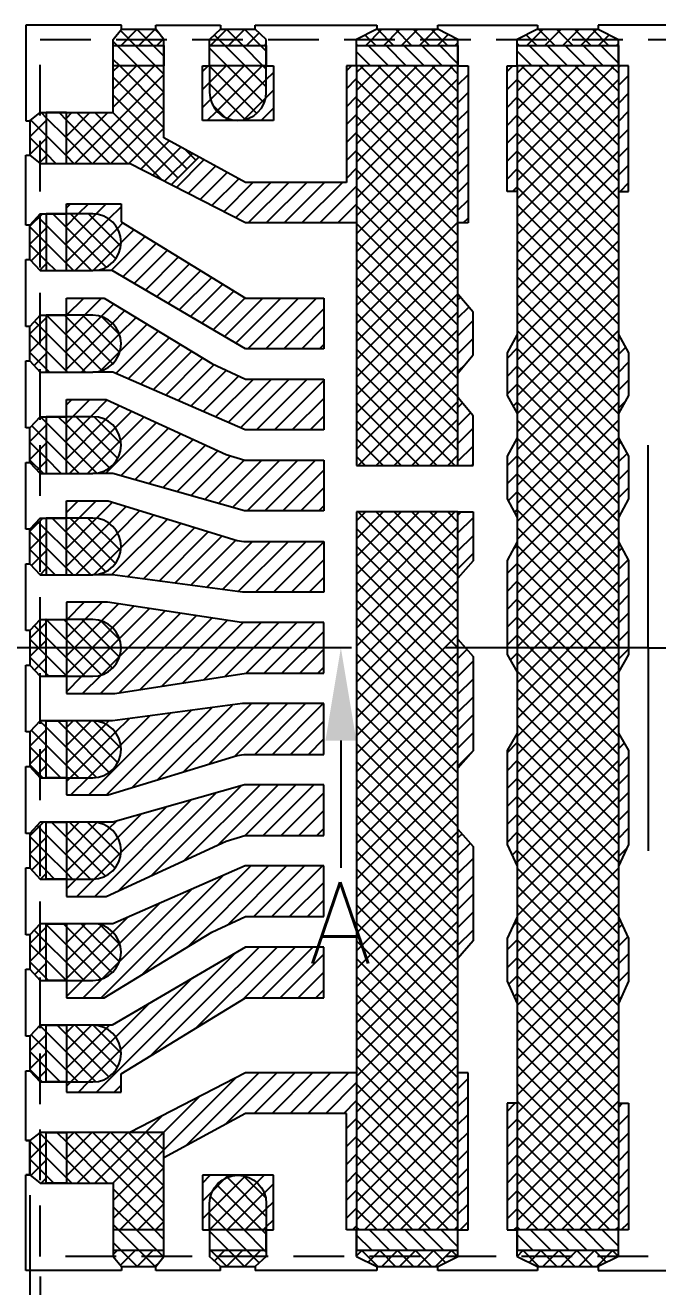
# Model space of a CAD drawing. Extents: x 227 to 481, y -322 to -150.
# Drawn here: x 287.93 to 303.54, y -255.01 to -223.91 of the extents above; entities that cross this region are included whole.
import ezdxf

# ---------------------------------------------------------------- set-up
doc = ezdxf.new("R2010")
doc.units = 0
doc.header["$LTSCALE"] = 5
doc.header["$MEASUREMENT"] = 0
doc.linetypes.add('CENTER', pattern=[2, 1.25, -0.25, 0.25, -0.25])
doc.linetypes.add('HIDDEN', pattern=[0.375, 0.25, -0.125])
doc.layers.get('0').update_dxf_attribs({"linetype": 'CONTINUOUS'})
doc.layers.get('DEFPOINTS').update_dxf_attribs({"linetype": 'CONTINUOUS'})
for name, color, linetype in [('CENTER', 1, 'CENTER'), ('DIM', 3, 'CONTINUOUS'), ('Full-metal', 254, 'CONTINUOUS'), ('HIDDEN', 6, 'HIDDEN'), ('Layer1', 4, 'CONTINUOUS'), ('SECTION', 6, 'CONTINUOUS')]:
    doc.layers.add(name, color=color, linetype=linetype)
doc.styles.add('ROMANS', font='romans.shx', dxfattribs={"height": 2})
doc.dimstyles.new('FRAME', dxfattribs={"dimscale": 25, "dimtxt": 0.08, "dimasz": 0.09, "dimexe": 0.04, "dimexo": 0.02, "dimgap": 0.04, "dimtad": 0, "dimdec": 3, "dimlfac": 0.2, "dimzin": 0, "dimdsep": 46, "dimtxsty": 'ROMANS', "dimcen": 0.04, "dimadec": 0, "dimazin": 0, "dimtfac": 1, "dimtdec": 4, "dimtofl": 0, "dimtmove": 2, "dimatfit": 3, "dimfxl": 1, "dimtolj": 1, "dimtzin": 0, "dimarcsym": 0})
pattern_1 = [(135, (297.09982, -132.7576), (-0.2209709, -0.2209709), [])]

# ---------------------------------------------------------------- blocks, each defined once
blk = doc.blocks.new('*D11')
at = {"layer": 'DEFPOINTS', "color": 0, "transparency": 16777216}
for p in [(481.51, 189.961), (483.01, 189.961), (481.51, 160.494)]:
    blk.add_point(p, dxfattribs=at)
at = {"layer": 'DIM', "color": 0, "lineweight": -2, "transparency": 16777216}
for p, q in [((481.51, 189.461), (481.51, 159.494)), ((483.01, 189.461), (483.01, 159.494)), ((479.26, 160.494), (477.01, 160.494)), ((485.26, 160.494), (487.51, 160.494))]:
    blk.add_line(p, q, dxfattribs=at)
at = {"layer": 'DIM', "color": 0, "transparency": 16777216}
for points in [[(479.26, 160.869), (479.26, 160.119), (481.51, 160.494)], [(485.26, 160.869), (485.26, 160.119), (483.01, 160.494)]]:
    blk.add_solid(points, dxfattribs=at)
at = {"layer": 'DIM', "color": 0, "transparency": 16777216, "insert": (468.449, 160.269), "char_height": 2, "attachment_point": 5, "style": 'ROMANS'}
blk.add_mtext('\\A1;0.300(SAW)', dxfattribs=at)
blk = doc.blocks.new('*D12')
at = {"layer": 'DEFPOINTS', "color": 0, "transparency": 16777216}
for p in [(481.76, 191.968), (482.76, 191.968), (481.76, 165.68)]:
    blk.add_point(p, dxfattribs=at)
at = {"layer": 'DIM', "color": 0, "lineweight": -2, "transparency": 16777216}
for p, q in [((481.76, 191.468), (481.76, 164.68)), ((482.76, 191.468), (482.76, 164.68)), ((479.51, 165.68), (477.26, 165.68)), ((485.01, 165.68), (487.26, 165.68))]:
    blk.add_line(p, q, dxfattribs=at)
at = {"layer": 'DIM', "color": 0, "transparency": 16777216}
for points in [[(479.51, 166.055), (479.51, 165.305), (481.76, 165.68)], [(485.01, 166.055), (485.01, 165.305), (482.76, 165.68)]]:
    blk.add_solid(points, dxfattribs=at)
at = {"layer": 'DIM', "color": 0, "transparency": 16777216, "insert": (472.138, 165.68), "char_height": 2, "attachment_point": 5, "style": 'ROMANS'}
blk.add_mtext('\\A1;0.200', dxfattribs=at)

msp = doc.modelspace()

# ---------------------------------------------------------------- hatches: boundary and pattern name
at = {"layer": 'Full-metal'}
h = msp.add_hatch(dxfattribs=at)
h.set_pattern_fill('ANSI37', color=256, scale=2.5, angle=90, style=0)
h.set_pattern_definition([(135, (297.09982, -132.7576), (-0.2209709, -0.2209709), []), (225, (297.09982, -132.7576), (0.2209709, -0.2209709), [])])
h.paths.add_polyline_path([(292.4781, -252.9642), (292.4781, -253.6142), (293.8781, -253.6142), (293.8781, -252.9642, 1)])
h.paths.add_polyline_path([(293.8781, -254.1142), (292.4781, -254.1142), (292.4781, -254.2642), (293.8781, -254.2642)])
h.paths.add_polyline_path([(293.8781, -254.2642), (292.4781, -254.2642), (292.7531, -254.5142), (293.6031, -254.5142)])
h.paths.add_polyline_path([(291.3531, -224.2642), (290.1031, -224.2642), (290.1031, -224.4142), (291.3531, -224.4142)])
h.paths.add_polyline_path([(291.1546, -224.0142), (290.3046, -224.0142), (290.1031, -224.2642), (291.3531, -224.2642)])
h.paths.add_polyline_path([(293.6031, -224.0142), (292.7531, -224.0142), (292.4781, -224.2642), (293.8781, -224.2642)])
h.paths.add_polyline_path([(293.8781, -224.2642), (292.4781, -224.2642), (292.4781, -224.4142), (293.8781, -224.4142)])
h.paths.add_polyline_path([(293.8781, -224.9142), (292.4781, -224.9142), (292.4781, -225.5642, 1), (293.8781, -225.5642)])
h.paths.add_polyline_path([(288.2981, -251.2092), (288.0481, -251.4078), (288.0481, -252.2578), (288.2981, -252.4592)])
h.paths.add_polyline_path([(288.4481, -251.2092), (288.2981, -251.2092), (288.2981, -252.4592), (288.4481, -252.4592)])
h.paths.add_polyline_path([(291.3531, -251.2092), (288.9481, -251.2092), (288.9481, -252.4592), (290.1031, -252.4592), (290.1031, -253.6142), (291.3531, -253.6142)])
h.paths.add_polyline_path([(291.3531, -254.1142), (290.1031, -254.1142), (290.1031, -254.2642), (291.3531, -254.2642)])
h.paths.add_polyline_path([(291.3531, -254.2642), (290.1031, -254.2642), (290.3046, -254.5142), (291.1546, -254.5142)])
h.paths.add_polyline_path([(288.9481, -249.9642), (289.5981, -249.9642, 1), (289.5981, -248.5642), (288.9481, -248.5642)])
h.paths.add_polyline_path([(288.4481, -248.5642), (288.2981, -248.5642), (288.2981, -249.9642), (288.4481, -249.9642)])
h.paths.add_polyline_path([(288.2981, -248.5642), (288.0481, -248.8378), (288.0481, -249.6878), (288.2981, -249.9642)])
h.paths.add_polyline_path([(288.2981, -246.0642), (288.0481, -246.3378), (288.0481, -247.1878), (288.2981, -247.4642)])
h.paths.add_polyline_path([(288.9481, -247.4642), (289.5981, -247.4642, 1), (289.5981, -246.0642), (288.9481, -246.0642)])
h.paths.add_polyline_path([(288.4481, -246.0642), (288.2981, -246.0642), (288.2981, -247.4642), (288.4481, -247.4642)])
h.paths.add_polyline_path([(288.0481, -244.6878), (288.2981, -244.9642), (288.2981, -243.5642), (288.0481, -243.8378)])
h.paths.add_polyline_path([(288.4481, -243.5642), (288.2981, -243.5642), (288.2981, -244.9642), (288.4481, -244.9642)])
h.paths.add_polyline_path([(289.5981, -243.5642), (288.9481, -243.5642), (288.9481, -244.9642), (289.5981, -244.9642, 1)])
h.paths.add_polyline_path([(288.2981, -241.0642), (288.0481, -241.3378), (288.0481, -242.1878), (288.2981, -242.4642)])
h.paths.add_polyline_path([(288.4481, -241.0642), (288.2981, -241.0642), (288.2981, -242.4642), (288.4481, -242.4642)])
h.paths.add_polyline_path([(288.9481, -242.4642), (289.5981, -242.4642, 1), (289.5981, -241.0642), (288.9481, -241.0642)])
h.paths.add_polyline_path([(288.2981, -238.5642), (288.0481, -238.8378), (288.0481, -239.6878), (288.2981, -239.9642)])
h.paths.add_polyline_path([(288.4481, -238.5642), (288.2981, -238.5642), (288.2981, -239.9642), (288.4481, -239.9642)])
h.paths.add_polyline_path([(288.9481, -238.5642), (288.9481, -239.9642), (289.5981, -239.9642, 1), (289.5981, -238.5642)])
h.paths.add_polyline_path([(288.0481, -237.1907), (288.2981, -237.4642), (288.2981, -236.0642), (288.0481, -236.3407)])
h.paths.add_polyline_path([(288.4481, -236.0642), (288.2981, -236.0642), (288.2981, -237.4642), (288.4481, -237.4642)])
h.paths.add_polyline_path([(288.9481, -237.4642), (289.5981, -237.4642, 1), (289.5981, -236.0642), (288.9481, -236.0642)])
h.paths.add_polyline_path([(288.0481, -234.6907), (288.2981, -234.9642), (288.2981, -233.5642), (288.0481, -233.8407)])
h.paths.add_polyline_path([(288.4481, -233.5642), (288.2981, -233.5642), (288.2981, -234.9642), (288.4481, -234.9642)])
h.paths.add_polyline_path([(288.9481, -234.9642), (289.5981, -234.9642, 1), (289.5981, -233.5642), (288.9481, -233.5642)])
h.paths.add_polyline_path([(288.2981, -231.0642), (288.0481, -231.3407), (288.0481, -232.1907), (288.2981, -232.4642)])
h.paths.add_polyline_path([(288.2981, -232.4642), (288.4481, -232.4642), (288.4481, -231.0642), (288.2981, -231.0642)])
h.paths.add_polyline_path([(288.9481, -232.4642), (289.5981, -232.4642, 1), (289.5981, -231.0642), (288.9481, -231.0642)])
h.paths.add_polyline_path([(288.2981, -228.5642), (288.0481, -228.8407), (288.0481, -229.6907), (288.2981, -229.9642)])
h.paths.add_polyline_path([(288.2981, -229.9642), (288.4481, -229.9642), (288.4481, -228.5642), (288.2981, -228.5642)])
h.paths.add_polyline_path([(288.9481, -229.9642), (289.5981, -229.9642, 1), (289.5981, -228.5642), (288.9481, -228.5642)])
h.paths.add_polyline_path([(288.2981, -226.0692), (288.0481, -226.2707), (288.0481, -227.1207), (288.2981, -227.3192)])
h.paths.add_polyline_path([(288.4481, -226.0692), (288.2981, -226.0692), (288.2981, -227.3192), (288.4481, -227.3192)])
h.paths.add_polyline_path([(291.3531, -227.3192), (291.3531, -224.9142), (290.1031, -224.9142), (290.1031, -226.0692), (288.9481, -226.0692), (288.9481, -227.3192)])
h.paths.add_polyline_path([(291.3531, -227.3192), (290.5066, -227.3192), (291.5358, -227.8479), (292.22, -227.1637), (291.3531, -226.6914)])
h = msp.add_hatch(dxfattribs=at)
h.set_pattern_fill('ANSI37', color=256, scale=2.5, angle=90, style=0)
h.set_pattern_definition([(135, (25.98756, -20.11437), (-0.22097087, -0.22097087), []), (225, (25.98756, -20.11437), (0.22097087, -0.22097087), [])])
h.paths.add_polyline_path([(302.5681, -224.9142), (300.0681, -224.9142), (300.0681, -253.6142), (302.5681, -253.6142)])
h.paths.add_polyline_path([(298.6081, -235.9142), (296.1081, -235.9142), (296.1081, -253.6142), (298.6081, -253.6142)])
h.paths.add_polyline_path([(298.6081, -224.9142), (296.1084, -224.9142), (296.1081, -234.7642), (298.6081, -234.7642)])
h.paths.add_polyline_path([(298.6081, -254.2642), (298.6081, -254.1142), (296.1081, -254.1142), (296.1081, -254.2642), (296.6081, -254.5142), (298.1081, -254.5142)])
h.paths.add_polyline_path([(302.5681, -254.2642), (302.5681, -254.1142), (300.0681, -254.1142), (300.0681, -254.2642), (300.5681, -254.5142), (302.0681, -254.5142)])
h.paths.add_polyline_path([(302.0681, -224.0142), (300.5681, -224.0142), (300.0681, -224.2642), (300.0681, -224.4142), (302.5681, -224.4142), (302.5681, -224.2644)])
h.paths.add_polyline_path([(298.1081, -224.0142), (296.6081, -224.0142), (296.1081, -224.2642), (296.1082, -224.4142), (298.6081, -224.4142), (298.6081, -224.2644)])
at = {"layer": 'Layer1'}
h = msp.add_hatch(dxfattribs=at)
h.set_pattern_fill('ANSI31', color=256, scale=2.5, style=0)
h.set_pattern_definition([(45, (297.09982, -132.7576), (-0.2209709, 0.2209709), [])])
h.paths.add_polyline_path([(296.1081, -224.9142), (295.8581, -224.9142), (295.8581, -227.7892), (293.3682, -227.7892), (292.22, -227.1637), (291.5358, -227.8479), (293.3682, -228.7892), (296.1081, -228.7892)])
h.paths.add_polyline_path([(295.2981, -230.6392), (293.3683, -230.6392), (290.2981, -228.7632), (290.2981, -228.3142), (288.9481, -228.3142), (288.9481, -228.5642), (289.5981, -228.5642, -1), (289.5981, -229.9642), (290.0756, -229.9642), (293.362, -231.8892), (295.2981, -231.8892)])
h.paths.add_polyline_path([(295.2981, -232.6392), (293.3633, -232.6392), (292.5373, -232.2515), (289.8811, -230.6392), (288.9481, -230.6392), (288.9481, -231.0642), (289.5981, -231.0642, -1), (289.5981, -232.4642), (290.0906, -232.4642), (293.3556, -233.8892), (295.2981, -233.8892)])
h.paths.add_polyline_path([(295.2981, -234.6392), (293.3536, -234.6392), (292.891, -234.4981), (289.9275, -233.1392), (288.9481, -233.1392), (288.9481, -233.5642), (289.5981, -233.5642, -1), (289.5981, -234.9642), (290.089, -234.9642), (293.341, -235.8892), (295.2981, -235.8892)])
h.paths.add_polyline_path([(295.2981, -236.6392), (293.3245, -236.6392), (293.1582, -236.6138), (289.9775, -235.6392), (288.9481, -235.6392), (288.9481, -236.0642), (289.5981, -236.0642, -1), (289.5981, -237.4642), (290.0837, -237.4642), (293.2925, -237.8892), (295.2981, -237.8892)])
h.paths.add_polyline_path([(295.2981, -238.6392), (293.2674, -238.6392), (289.9627, -238.1392), (288.9481, -238.1392), (288.9481, -238.5642), (289.5981, -238.5642, -1), (289.5981, -239.9642), (288.9481, -239.9642), (288.9481, -240.3892), (290.1462, -240.3892), (293.3855, -239.8892), (295.2981, -239.8892)])
h.paths.add_polyline_path([(295.2981, -240.6392), (293.2925, -240.6392), (290.0837, -241.0642), (289.5981, -241.0642, -1), (289.5981, -242.4642), (288.9481, -242.4642), (288.9481, -242.8892), (289.9775, -242.8892), (293.1582, -241.9147), (293.3245, -241.8892), (295.2981, -241.8892)])
h.paths.add_polyline_path([(295.2981, -242.6392), (293.341, -242.6392), (290.089, -243.5642), (289.5981, -243.5642, -1), (289.5981, -244.9642), (288.9481, -244.9642), (288.9481, -245.3892), (289.9275, -245.3892), (292.891, -244.0304), (293.3536, -243.8892), (295.2981, -243.8892)])
h.paths.add_polyline_path([(295.2981, -244.6392), (293.3556, -244.6392), (290.0906, -246.0642), (289.5981, -246.0642, -1), (289.5981, -247.4642), (288.9481, -247.4642), (288.9481, -247.8892), (289.8811, -247.8892), (292.5373, -246.2669), (293.3633, -245.8892), (295.2981, -245.8892)])
h.paths.add_polyline_path([(295.2981, -246.6392), (293.362, -246.6392), (290.0756, -248.5642), (289.5981, -248.5642, -1), (289.5981, -249.9642), (288.9481, -249.9642), (288.9481, -250.2142), (290.2981, -250.2142), (290.2981, -249.7653), (293.3683, -247.8892), (295.2981, -247.8892)])
h.paths.add_polyline_path([(296.1081, -249.7392), (293.3682, -249.7392), (290.5066, -251.2092), (291.3531, -251.2092), (291.3531, -251.837), (293.3682, -250.7392), (295.8581, -250.7392), (295.8581, -253.6142), (296.1081, -253.6142)])
h.paths.add_polyline_path([(298.8581, -224.9142), (298.6081, -224.9142), (298.6081, -228.7893), (298.8581, -228.7893)])
h.paths.add_polyline_path([(298.9831, -230.9917), (298.6081, -230.5417), (298.6081, -232.4918), (298.9831, -232.0424)])
h.paths.add_polyline_path([(298.9831, -233.5405), (298.6081, -233.0911), (298.6081, -234.7642), (298.9831, -234.7642)])
h.paths.add_polyline_path([(298.9831, -235.9142), (298.6081, -235.9142), (298.6081, -237.5469), (298.9831, -237.115)])
h.paths.add_polyline_path([(298.9831, -239.478), (298.6081, -239.0461), (298.6081, -242.23), (298.9831, -241.7982)])
h.paths.add_polyline_path([(298.9831, -244.1611), (298.6081, -243.7293), (298.6081, -246.9259), (298.9831, -246.4846)])
h.paths.add_polyline_path([(298.8581, -249.7392), (298.6081, -249.7392), (298.6081, -253.6142), (298.8581, -253.6142)])
h.paths.add_polyline_path([(300.0681, -250.4892), (299.8181, -250.4892), (299.8181, -253.6142), (300.0681, -253.6142)])
h.paths.add_polyline_path([(300.0681, -245.8978), (299.8181, -246.4305), (299.8181, -247.4791), (300.0681, -248.0291)])
h.paths.add_polyline_path([(300.0681, -241.3636), (299.8181, -241.7954), (299.8181, -244.1136), (300.0681, -244.6463)])
h.paths.add_polyline_path([(300.0681, -236.6506), (299.8181, -237.1123), (299.8181, -239.4306), (300.0681, -239.8624)])
h.paths.add_polyline_path([(300.0681, -234.0894), (299.8181, -234.5388), (299.8181, -235.5876), (300.0681, -236.0493)])
h.paths.add_polyline_path([(300.0681, -231.54), (299.8181, -231.99), (299.8181, -233.0387), (300.0681, -233.4882)])
h.paths.add_polyline_path([(300.0681, -224.9142), (299.8181, -224.9142), (299.8181, -228.0142), (300.0681, -228.0142)])
h.paths.add_polyline_path([(302.8181, -224.9142), (302.5681, -224.9142), (302.5681, -228.0142), (302.8181, -228.0142)])
h.paths.add_polyline_path([(302.8179, -231.99), (302.5681, -231.5405), (302.5681, -233.4877), (302.8179, -233.0387)])
h.paths.add_polyline_path([(302.8179, -234.5388), (302.5681, -234.0899), (302.5681, -236.0488), (302.8179, -235.5876)])
h.paths.add_polyline_path([(302.8179, -237.1123), (302.5681, -236.6511), (302.5681, -239.2642), (302.8179, -239.2642)])
h.paths.add_polyline_path([(302.8179, -239.2642), (302.5681, -239.2642), (302.5681, -239.862), (302.8179, -239.4306)])
h.paths.add_polyline_path([(302.8179, -241.7954), (302.5681, -241.3641), (302.5681, -244.6458), (302.8179, -244.1136)])
h.paths.add_polyline_path([(302.8179, -246.4305), (302.5681, -245.8984), (302.5681, -248.0285), (302.8179, -247.4791)])
h.paths.add_polyline_path([(302.8181, -250.4892), (302.5681, -250.4892), (302.5681, -253.6142), (302.8181, -253.6142)])
h.paths.add_polyline_path([(293.1781, -252.2642), (292.3031, -252.2642), (292.3031, -253.6142), (292.4781, -253.6142), (292.4781, -252.9642, -0.4142136)])
h.paths.add_polyline_path([(294.0531, -252.2642), (293.1781, -252.2642, -0.4142136), (293.8781, -252.9642), (293.8781, -253.6142), (294.0531, -253.6142)])
h.paths.add_polyline_path([(292.4781, -225.5642), (292.4781, -224.9142), (292.3031, -224.9142), (292.3031, -226.2642), (293.1781, -226.2642, -0.4142136)])
h.paths.add_polyline_path([(294.0531, -224.9142), (293.8781, -224.9142), (293.8781, -225.5642, -0.4142136), (293.1781, -226.2642), (294.0531, -226.2642)])
at = {"layer": 'SECTION'}
h = msp.add_hatch(dxfattribs=at)
h.set_pattern_fill('ANSI31', color=256, scale=2.5, angle=90, style=0)
h.set_pattern_definition(pattern_1)
h.paths.add_polyline_path([(318.1481, -226.0692), (317.6481, -226.0692), (317.6481, -227.3192), (318.1481, -227.3192)])
h.paths.add_polyline_path([(316.4931, -224.4142), (315.2431, -224.4142), (315.2431, -224.9142), (316.4931, -224.9142)])
h.paths.add_polyline_path([(291.3531, -224.4142), (290.1031, -224.4142), (290.1031, -224.9142), (291.3531, -224.9142)])
h.paths.add_polyline_path([(288.9481, -226.0692), (288.4481, -226.0692), (288.4481, -227.3192), (288.9481, -227.3192)])
h.paths.add_polyline_path([(291.3531, -253.6142), (290.1031, -253.6142), (290.1031, -254.1142), (291.3531, -254.1142)])
h.paths.add_polyline_path([(288.9481, -251.2092), (288.4481, -251.2092), (288.4481, -252.4592), (288.9481, -252.4592)])
h.paths.add_polyline_path([(316.4931, -253.6142), (315.2431, -253.6142), (315.2431, -254.1142), (316.4931, -254.1142)])
h.paths.add_polyline_path([(318.1481, -251.2092), (317.6481, -251.2092), (317.6481, -252.4592), (318.1481, -252.4592)])
h = msp.add_hatch(dxfattribs=at)
h.set_pattern_fill('ANSI31', color=256, scale=2.5, angle=90, style=0)
h.set_pattern_definition(pattern_1)
h.paths.add_polyline_path([(314.1181, -224.9142), (312.7181, -224.9142), (312.7181, -224.4142), (314.1181, -224.4142)])
h.paths.add_polyline_path([(293.8781, -224.9142), (292.4781, -224.9142), (292.4781, -224.4142), (293.8781, -224.4142)])
h = msp.add_hatch(dxfattribs=at)
h.set_pattern_fill('ANSI31', color=256, scale=2.5, angle=90, style=0)
h.set_pattern_definition(pattern_1)
h.paths.add_polyline_path([(310.4881, -224.9142), (307.9881, -224.9142), (307.9881, -224.4142), (310.4881, -224.4142)])
h.paths.add_polyline_path([(306.5281, -224.9142), (304.0281, -224.9142), (304.0281, -224.4142), (306.5281, -224.4142)])
h.paths.add_polyline_path([(302.5681, -224.9142), (300.0681, -224.9142), (300.0681, -224.4142), (302.5681, -224.4142)])
h.paths.add_polyline_path([(298.6081, -224.9142), (296.1081, -224.9142), (296.1081, -224.4142), (298.6081, -224.4142)])
h = msp.add_hatch(dxfattribs=at)
h.set_pattern_fill('ANSI31', color=256, scale=2.5, angle=90, style=0)
h.set_pattern_definition(pattern_1)
h.paths.add_polyline_path([(288.4481, -228.5642), (288.9481, -228.5642), (288.9481, -229.9642), (288.4481, -229.9642)])
h.paths.add_polyline_path([(288.4481, -231.0642), (288.9481, -231.0642), (288.9481, -232.4642), (288.4481, -232.4642)])
h.paths.add_polyline_path([(288.4481, -233.5642), (288.9481, -233.5642), (288.9481, -234.9642), (288.4481, -234.9642)])
h.paths.add_polyline_path([(288.4481, -236.0642), (288.9481, -236.0642), (288.9481, -237.4642), (288.4481, -237.4642)])
h.paths.add_polyline_path([(288.4481, -238.5642), (288.9481, -238.5642), (288.9481, -239.9642), (288.4481, -239.9642)])
h.paths.add_polyline_path([(288.4481, -241.0642), (288.9481, -241.0642), (288.9481, -242.4642), (288.4481, -242.4642)])
h.paths.add_polyline_path([(288.4481, -243.5642), (288.9481, -243.5642), (288.9481, -244.9642), (288.4481, -244.9642)])
h.paths.add_polyline_path([(288.4481, -246.0642), (288.9481, -246.0642), (288.9481, -247.4642), (288.4481, -247.4642)])
h.paths.add_polyline_path([(288.4481, -248.5642), (288.9481, -248.5642), (288.9481, -249.9642), (288.4481, -249.9642)])
h = msp.add_hatch(dxfattribs=at)
h.set_pattern_fill('ANSI31', color=256, scale=2.5, angle=90, style=0)
h.set_pattern_definition(pattern_1)
h.paths.add_polyline_path([(314.1181, -253.6142), (312.7181, -253.6142), (312.7181, -254.1142), (314.1181, -254.1142)])
h.paths.add_polyline_path([(293.8781, -253.6142), (292.4781, -253.6142), (292.4781, -254.1142), (293.8781, -254.1142)])
h = msp.add_hatch(dxfattribs=at)
h.set_pattern_fill('ANSI31', color=256, scale=2.5, angle=90, style=0)
h.set_pattern_definition(pattern_1)
h.paths.add_polyline_path([(310.4881, -253.6142), (307.9881, -253.6142), (307.9881, -254.1142), (310.4881, -254.1142)])
h.paths.add_polyline_path([(306.5281, -253.6142), (304.0281, -253.6142), (304.0281, -254.1142), (306.5281, -254.1142)])
h.paths.add_polyline_path([(302.5681, -253.6142), (300.0681, -253.6142), (300.0681, -254.1142), (302.5681, -254.1142)])
h.paths.add_polyline_path([(298.6081, -253.6142), (296.1081, -253.6142), (296.1081, -254.1142), (298.6081, -254.1142)])

# ---------------------------------------------------------------- linework, layer by layer
for p, q in [((287.9481, -223.9142), (287.9481, -226.2707)), ((290.3046, -223.9142), (287.9481, -223.9142)), ((290.3046, -224.0142), (290.3046, -223.9142)), ((291.1546, -224.0142), (291.1546, -223.9142)), ((291.1546, -223.9142), (292.7531, -223.9142)), ((292.7531, -223.9142), (292.7531, -224.0142)), ((293.6031, -224.0142), (293.6031, -223.9142)), ((293.6031, -223.9142), (296.608, -223.9142)), ((296.608, -223.9142), (296.6081, -224.0142)), ((298.1081, -224.0142), (298.1081, -223.9142)), ((298.1081, -223.9142), (300.5681, -223.9142)), ((300.5681, -223.9142), (300.5681, -224.0142)), ((304.5281, -223.9142), (302.0681, -223.9142)), ((302.0681, -223.9142), (302.0681, -224.0142)), ((290.1031, -224.2642), (290.3046, -224.0142)), ((290.3046, -224.0142), (291.1546, -224.0142)), ((291.3531, -224.2642), (291.1546, -224.0142)), ((292.7531, -224.0142), (292.4781, -224.2642)), ((292.7531, -224.0142), (293.6031, -224.0142)), ((293.8781, -224.2642), (293.6031, -224.0142)), ((296.6081, -224.0142), (296.1081, -224.2642)), ((296.6081, -224.0142), (298.1081, -224.0142)), ((298.6081, -224.2644), (298.1081, -224.0142)), ((300.5681, -224.0142), (300.0681, -224.2642)), ((300.5681, -224.0142), (302.0681, -224.0142)), ((302.0681, -224.0142), (302.5681, -224.2644)), ((290.1031, -226.0692), (290.1031, -224.2642)), ((291.3531, -226.6914), (291.3531, -224.2642)), ((292.4781, -224.9142), (292.4781, -224.2642)), ((293.8781, -224.9142), (293.8781, -224.2642)), ((296.1084, -224.9142), (296.1081, -224.2642)), ((298.6081, -224.9142), (298.6081, -224.2644)), ((300.0681, -224.9142), (300.0681, -224.2642)), ((302.5681, -224.9142), (302.5681, -224.2644)), ((292.3031, -226.2642), (292.3031, -224.9142)), ((292.3031, -224.9142), (292.4781, -224.9142)), ((293.8781, -224.9142), (294.0531, -224.9142)), ((294.0531, -224.9142), (294.0531, -226.2642)), ((296.1084, -224.9142), (295.8581, -224.9142)), ((295.8581, -224.9142), (295.8581, -227.7892)), ((296.1084, -224.9142), (296.1081, -234.7642)), ((298.6081, -234.7642), (298.6081, -224.9142)), ((298.6081, -224.9142), (298.8581, -224.9142)), ((298.8581, -224.9142), (298.8581, -228.7893)), ((299.8181, -228.0142), (299.8181, -224.9142)), ((299.8181, -224.9142), (300.0681, -224.9142)), ((300.0681, -224.9142), (300.0681, -253.6142)), ((302.5681, -224.9142), (302.5681, -253.6142)), ((302.8181, -224.9142), (302.5681, -224.9142)), ((302.8181, -228.0142), (302.8181, -224.9142)), ((288.0481, -226.2707), (288.2981, -226.0692)), ((288.2981, -226.0692), (290.1031, -226.0692)), ((287.9481, -226.2707), (288.0481, -226.2707)), ((288.0481, -226.2707), (288.0481, -227.1207)), ((294.0531, -226.2642), (292.3031, -226.2642)), ((293.3682, -227.7892), (291.3531, -226.6914)), ((287.9481, -228.8407), (287.9481, -227.1207)), ((287.9481, -227.1207), (288.0481, -227.1207)), ((288.0481, -227.1207), (288.2981, -227.3192)), ((288.2981, -227.3192), (290.5066, -227.3192)), ((293.3682, -228.7892), (290.5066, -227.3192)), ((291.5358, -227.8479), (292.2242, -227.1595)), ((295.8581, -227.7892), (293.3682, -227.7892)), ((300.0681, -228.0142), (299.8181, -228.0142)), ((302.5681, -228.0142), (302.8181, -228.0142)), ((288.2981, -228.5642), (288.0481, -228.8407)), ((288.2981, -228.5642), (288.9481, -228.5642)), ((288.9481, -228.5642), (288.9481, -228.3142)), ((288.9481, -228.3142), (290.2981, -228.3142)), ((289.5981, -228.5642), (288.9481, -228.5642)), ((290.2981, -228.3142), (290.2981, -228.7632)), ((288.0481, -228.8407), (287.9481, -228.8407)), ((288.0481, -229.6907), (288.0481, -228.8407)), ((290.2981, -228.7632), (293.3683, -230.6392)), ((296.1081, -228.7892), (293.3682, -228.7892)), ((298.8581, -228.7893), (298.6079, -228.7893)), ((287.9481, -231.3407), (287.9481, -229.6907)), ((287.9481, -229.6907), (288.0481, -229.6907)), ((288.0481, -229.6907), (288.2981, -229.9642)), ((288.2981, -229.9642), (289.5981, -229.9642)), ((290.0756, -229.9642), (289.5981, -229.9642)), ((293.362, -231.8892), (290.0756, -229.9642)), ((288.9481, -231.0642), (288.9481, -230.6392)), ((288.9481, -230.6392), (289.8811, -230.6392)), ((289.8811, -230.6392), (292.5373, -232.2565)), ((293.3683, -230.6392), (295.2981, -230.6392)), ((295.2981, -230.6392), (295.2981, -231.8892)), ((298.9831, -230.9917), (298.6084, -230.542)), ((288.2981, -231.0642), (288.0481, -231.3407)), ((288.2981, -231.0642), (288.9481, -231.0642)), ((289.5981, -231.0642), (288.9481, -231.0642)), ((298.9831, -232.0424), (298.9831, -230.9917)), ((288.0481, -231.3407), (287.9481, -231.3407)), ((288.0481, -232.1907), (288.0481, -231.3407)), ((300.0685, -231.5394), (299.8181, -231.99)), ((302.5675, -231.5394), (302.8179, -231.99)), ((295.2981, -231.8892), (293.362, -231.8892)), ((299.8181, -231.99), (299.8181, -233.0387)), ((302.8179, -231.99), (302.8179, -233.0387)), ((287.9481, -233.8407), (287.9481, -232.1907)), ((287.9481, -232.1907), (288.0481, -232.1907)), ((288.0481, -232.1907), (288.2981, -232.4642)), ((292.5373, -232.2565), (293.3633, -232.6392)), ((298.6084, -232.4914), (298.9831, -232.0424)), ((288.2981, -232.4642), (289.5981, -232.4642)), ((290.0906, -232.4642), (289.5981, -232.4642)), ((293.3556, -233.8892), (290.0906, -232.4642)), ((293.3633, -232.6392), (295.2981, -232.6392)), ((295.2981, -232.6392), (295.2981, -233.8892)), ((288.9481, -233.5642), (288.9481, -233.1392)), ((288.9481, -233.1392), (289.9275, -233.1392)), ((289.9275, -233.1392), (292.891, -234.4981)), ((298.9831, -233.5405), (298.6084, -233.0914)), ((299.8181, -233.0387), (300.0685, -233.4888)), ((302.8179, -233.0387), (302.5675, -233.4888)), ((298.9831, -234.7642), (298.9831, -233.5405)), ((288.0481, -233.8407), (287.9481, -233.8407)), ((288.2981, -233.5642), (288.0481, -233.8407)), ((288.0481, -234.6907), (288.0481, -233.8407)), ((288.2981, -233.5642), (288.9481, -233.5642)), ((289.5981, -233.5642), (288.9481, -233.5642)), ((295.2981, -233.8892), (293.3556, -233.8892)), ((300.0685, -234.0888), (299.8181, -234.5388)), ((302.5675, -234.0888), (302.8179, -234.5388)), ((287.9481, -236.3407), (287.9481, -234.6907)), ((287.9481, -234.6907), (288.0481, -234.6907)), ((288.0481, -234.6907), (288.2981, -234.9642)), ((292.891, -234.4981), (293.3536, -234.6392)), ((293.3536, -234.6392), (295.2981, -234.6392)), ((295.2981, -234.6392), (295.2981, -235.8892)), ((296.1081, -234.7642), (298.6081, -234.7642)), ((298.6081, -234.7642), (298.9831, -234.7642)), ((299.8181, -234.5388), (299.8181, -235.5876)), ((302.8179, -234.5388), (302.8179, -235.5876)), ((288.2981, -234.9642), (289.5981, -234.9642)), ((290.089, -234.9642), (289.5981, -234.9642)), ((293.341, -235.8892), (290.089, -234.9642)), ((288.9481, -236.0642), (288.9481, -235.6392)), ((288.9481, -235.6392), (289.9775, -235.6392)), ((289.9775, -235.6392), (293.1582, -236.6138)), ((299.8181, -235.5876), (300.0685, -236.05)), ((302.8179, -235.5876), (302.5675, -236.05)), ((295.2981, -235.8892), (293.341, -235.8892)), ((298.6081, -235.9142), (296.1081, -235.9142)), ((296.1081, -235.9142), (296.1081, -253.6142)), ((298.6081, -235.9142), (298.9831, -235.9142)), ((298.6081, -253.6142), (298.6081, -235.9142)), ((298.9831, -235.9142), (298.9831, -237.115)), ((288.0481, -236.3407), (287.9481, -236.3407)), ((288.2981, -236.0642), (288.0481, -236.3407)), ((288.0481, -237.1907), (288.0481, -236.3407)), ((288.2981, -236.0642), (288.9481, -236.0642)), ((289.5981, -236.0642), (288.9481, -236.0642)), ((293.1582, -236.6138), (293.3245, -236.6392)), ((293.3245, -236.6392), (295.2981, -236.6392)), ((295.2981, -236.6392), (295.2981, -237.8892)), ((300.0685, -236.65), (299.8181, -237.1123)), ((302.5675, -236.65), (302.8179, -237.1123)), ((287.9481, -238.8378), (287.9481, -237.1907)), ((287.9481, -237.1907), (288.0481, -237.1907)), ((288.0481, -237.1907), (288.2981, -237.4642)), ((298.9831, -237.115), (298.6084, -237.5465)), ((299.8181, -237.1123), (299.8181, -239.4306)), ((302.8179, -237.1123), (302.8179, -239.4306)), ((288.2981, -237.4642), (289.5981, -237.4642)), ((290.0837, -237.4642), (289.5981, -237.4642)), ((293.2925, -237.8892), (290.0837, -237.4642)), ((295.2981, -237.8892), (293.2925, -237.8892)), ((289.9627, -238.1392), (288.9481, -238.1392)), ((288.9481, -238.1392), (288.9481, -238.5642)), ((293.2674, -238.6392), (289.9627, -238.1392)), ((288.0481, -238.8378), (287.9481, -238.8378)), ((288.2981, -238.5642), (288.0481, -238.8378)), ((288.0481, -238.8378), (288.0481, -239.6878)), ((288.2981, -238.5642), (288.9481, -238.5642)), ((289.5981, -238.5642), (288.9481, -238.5642)), ((295.2981, -238.6392), (293.2674, -238.6392)), ((295.2981, -239.8892), (295.2981, -238.6392)), ((298.6084, -239.0465), (298.9831, -239.478)), ((299.8181, -239.4306), (300.0685, -239.863)), ((302.8179, -239.4306), (302.5675, -239.863)), ((287.9481, -241.3378), (287.9481, -239.6878)), ((287.9481, -239.6878), (288.0481, -239.6878)), ((288.0481, -239.6878), (288.2981, -239.9642)), ((298.9831, -239.478), (298.9831, -241.7982)), ((288.2981, -239.9642), (288.9481, -239.9642)), ((288.9481, -239.9642), (289.5981, -239.9642)), ((288.9481, -239.9642), (288.9481, -240.3892)), ((290.1462, -240.3892), (293.3855, -239.8892)), ((293.3855, -239.8892), (295.2981, -239.8892)), ((288.9481, -240.3892), (290.1462, -240.3892)), ((293.2925, -240.6392), (290.0837, -241.0642)), ((295.2981, -240.6392), (293.2925, -240.6392)), ((295.2981, -241.8892), (295.2981, -240.6392)), ((288.2981, -241.0642), (288.0481, -241.3378)), ((289.5981, -241.0642), (288.2981, -241.0642)), ((290.0837, -241.0642), (289.5981, -241.0642)), ((288.0481, -241.3378), (287.9481, -241.3378)), ((288.0481, -241.3378), (288.0481, -242.1878)), ((300.0685, -241.363), (299.8181, -241.7954)), ((302.5675, -241.363), (302.8179, -241.7954)), ((289.9775, -242.8892), (293.1582, -241.9147)), ((293.1582, -241.9147), (293.3245, -241.8892)), ((293.3245, -241.8892), (295.2981, -241.8892)), ((298.9831, -241.7982), (298.6084, -242.2296)), ((299.8181, -241.7954), (299.8181, -244.1136)), ((302.8179, -241.7954), (302.8179, -244.1136)), ((287.9481, -243.8378), (287.9481, -242.1878)), ((287.9481, -242.1878), (288.0481, -242.1878)), ((288.0481, -242.1878), (288.2981, -242.4642)), ((288.2981, -242.4642), (288.9481, -242.4642)), ((288.9481, -242.4642), (289.5981, -242.4642)), ((288.9481, -242.4642), (288.9481, -242.8892)), ((288.9481, -242.8892), (289.9775, -242.8892)), ((293.341, -242.6392), (290.089, -243.5642)), ((295.2981, -242.6392), (293.341, -242.6392)), ((295.2981, -243.8892), (295.2981, -242.6392)), ((288.2981, -243.5642), (288.0481, -243.8378)), ((289.5981, -243.5642), (288.2981, -243.5642)), ((290.089, -243.5642), (289.5981, -243.5642)), ((298.6084, -243.7296), (298.9831, -244.1611)), ((288.0481, -243.8378), (287.9481, -243.8378)), ((288.0481, -243.8378), (288.0481, -244.6878)), ((289.9275, -245.3892), (292.891, -244.0304)), ((292.891, -244.0304), (293.3536, -243.8892)), ((293.3536, -243.8892), (295.2981, -243.8892)), ((299.8181, -244.1136), (300.0685, -244.6471)), ((302.8179, -244.1136), (302.5675, -244.6471)), ((298.9831, -244.1611), (298.9831, -246.4846)), ((287.9481, -246.3378), (287.9481, -244.6878)), ((287.9481, -244.6878), (288.0481, -244.6878)), ((288.0481, -244.6878), (288.2981, -244.9642)), ((293.3556, -244.6392), (290.0906, -246.0642)), ((295.2981, -244.6392), (293.3556, -244.6392)), ((295.2981, -245.8892), (295.2981, -244.6392)), ((288.2981, -244.9642), (288.9481, -244.9642)), ((288.9481, -244.9642), (289.5981, -244.9642)), ((288.9481, -244.9642), (288.9481, -245.3892)), ((288.9481, -245.3892), (289.9275, -245.3892)), ((292.5373, -246.2719), (293.3633, -245.8892)), ((293.3633, -245.8892), (295.2981, -245.8892)), ((300.0685, -245.8971), (299.8181, -246.4305)), ((302.5675, -245.8971), (302.8179, -246.4305)), ((288.2981, -246.0642), (288.0481, -246.3378)), ((289.5981, -246.0642), (288.2981, -246.0642)), ((290.0906, -246.0642), (289.5981, -246.0642)), ((289.8811, -247.8892), (292.5373, -246.2719)), ((288.0481, -246.3378), (287.9481, -246.3378)), ((288.0481, -246.3378), (288.0481, -247.1878)), ((298.9831, -246.4846), (298.6084, -246.9255)), ((299.8181, -246.4305), (299.8181, -247.4791)), ((302.8179, -246.4305), (302.8179, -247.4791)), ((293.362, -246.6392), (290.0756, -248.5642)), ((295.2981, -246.6392), (293.362, -246.6392)), ((295.2981, -247.8892), (295.2981, -246.6392)), ((287.9481, -248.8378), (287.9481, -247.1878)), ((287.9481, -247.1878), (288.0481, -247.1878)), ((288.0481, -247.1878), (288.2981, -247.4642)), ((288.2981, -247.4642), (288.9481, -247.4642)), ((288.9481, -247.4642), (289.5981, -247.4642)), ((288.9481, -247.4642), (288.9481, -247.8892)), ((299.8181, -247.4791), (300.0685, -248.0298)), ((302.8179, -247.4791), (302.5675, -248.0298)), ((288.9481, -247.8892), (289.8811, -247.8892)), ((290.2981, -249.7653), (293.3683, -247.8892)), ((293.3683, -247.8892), (295.2981, -247.8892)), ((288.2981, -248.5642), (288.0481, -248.8378)), ((289.5981, -248.5642), (288.2981, -248.5642)), ((290.0756, -248.5642), (289.5981, -248.5642)), ((288.0481, -248.8378), (287.9481, -248.8378)), ((288.0481, -248.8378), (288.0481, -249.6878)), ((287.9481, -251.4078), (287.9481, -249.6878)), ((287.9481, -249.6878), (288.0481, -249.6878)), ((288.0481, -249.6878), (288.2981, -249.9642)), ((288.2981, -249.9642), (288.9481, -249.9642)), ((288.9481, -249.9642), (289.5981, -249.9642)), ((288.9481, -249.9642), (288.9481, -250.2142)), ((290.2981, -250.2142), (290.2981, -249.7653)), ((293.3682, -249.7392), (290.5091, -251.208)), ((296.1081, -249.7392), (293.3682, -249.7392)), ((298.8581, -249.7392), (298.6079, -249.7392)), ((298.8581, -253.6142), (298.8581, -249.7392)), ((288.9481, -250.2142), (290.2981, -250.2142)), ((300.0681, -250.4892), (299.8181, -250.4892)), ((299.8181, -250.4892), (299.8181, -253.6142)), ((302.5681, -250.4892), (302.8181, -250.4892)), ((302.8181, -250.4892), (302.8181, -253.6142)), ((293.3682, -250.7392), (291.3546, -251.8362)), ((295.8581, -250.7392), (293.3682, -250.7392)), ((295.8581, -253.6142), (295.8581, -250.7392)), ((288.2981, -251.2092), (288.0481, -251.4078)), ((291.3531, -251.2092), (288.2981, -251.2092)), ((291.3531, -254.2642), (291.3531, -251.2092)), ((288.0481, -251.4078), (287.9481, -251.4078)), ((287.9481, -251.4078), (288.0481, -251.4078)), ((288.0481, -252.2578), (288.0481, -251.4078)), ((288.0481, -251.4078), (288.0481, -252.2578)), ((287.9481, -254.6142), (287.9481, -252.2578)), ((287.9481, -252.2578), (288.0481, -252.2578)), ((288.0481, -252.2578), (287.9481, -252.2578)), ((288.0481, -252.2578), (288.2981, -252.4592)), ((288.2981, -252.4592), (290.1031, -252.4592)), ((290.1031, -252.4592), (290.1031, -254.2642)), ((294.0531, -252.2642), (292.3031, -252.2642)), ((292.3031, -252.2642), (292.3031, -253.6142)), ((294.0531, -253.6142), (294.0531, -252.2642)), ((292.3031, -253.6142), (292.4781, -253.6142)), ((292.4781, -253.6142), (292.4781, -254.2642)), ((293.8781, -253.6142), (294.0531, -253.6142)), ((293.8781, -253.6142), (293.8781, -254.2642)), ((296.1081, -253.6142), (295.8581, -253.6142)), ((296.1081, -254.2642), (296.1081, -253.6142)), ((298.6081, -253.6142), (298.8581, -253.6142)), ((298.6081, -254.2642), (298.6081, -253.6142)), ((299.8181, -253.6142), (300.0681, -253.6142)), ((300.0681, -254.2642), (300.0681, -253.6142)), ((302.8181, -253.6142), (302.5681, -253.6142)), ((302.5681, -254.2642), (302.5681, -253.6142)), ((290.1031, -254.2642), (290.3046, -254.5142)), ((291.1546, -254.5142), (291.3531, -254.2642)), ((292.7531, -254.5142), (292.4781, -254.2642)), ((293.8781, -254.2642), (293.6031, -254.5142)), ((296.1081, -254.2642), (296.6081, -254.5142)), ((298.1081, -254.5142), (298.6081, -254.2642)), ((300.0681, -254.2642), (300.5681, -254.5142)), ((302.5681, -254.2642), (302.0681, -254.5142)), ((290.3046, -254.6142), (287.9481, -254.6142)), ((290.3046, -254.5142), (290.3046, -254.6142)), ((290.3046, -254.5142), (291.1546, -254.5142)), ((291.1546, -254.6142), (291.1546, -254.5142)), ((292.7531, -254.6142), (291.1546, -254.6142)), ((292.7531, -254.6142), (292.7531, -254.5142)), ((292.7531, -254.5142), (293.6031, -254.5142)), ((293.6031, -254.5142), (293.6031, -254.6143)), ((296.6081, -254.6142), (293.6031, -254.6142)), ((296.6081, -254.5142), (298.1081, -254.5142)), ((296.6081, -254.5142), (296.6081, -254.6142)), ((298.1081, -254.6142), (298.1081, -254.5142)), ((300.5681, -254.6142), (298.1081, -254.6142)), ((300.5681, -254.5142), (300.5681, -254.6142)), ((300.5681, -254.5142), (302.0681, -254.5142)), ((302.0681, -254.5142), (302.0681, -254.6142)), ((302.0681, -254.6142), (304.5281, -254.6142))]:
    msp.add_line(p, q)
for points in [[(292.4781, -224.9142), (292.4781, -225.5642, 1), (293.8781, -225.5642), (293.8781, -224.9142)], [(292.4781, -253.6142), (292.4781, -252.9642, -1), (293.8781, -252.9642), (293.8781, -253.6142)]]:
    msp.add_lwpolyline(points, format="xyb")
for centre in [(289.5981, -229.2642), (289.5981, -231.7642), (289.5981, -234.2642), (289.5981, -236.7642), (289.5981, -239.2642), (289.5981, -241.7642), (289.5981, -244.2642), (289.5981, -246.7642), (289.5981, -249.2642)]:
    msp.add_arc(centre, 0.7, 270, 90)
msp.add_point((303.2981, -239.2642))
msp.add_point((303.2981, -239.2642))
msp.add_point((303.2981, -239.2642))
msp.add_point((303.2981, -239.2642))
msp.add_point((303.2981, -239.2642))
msp.add_point((303.2981, -239.2642))
msp.add_point((303.2981, -239.2642))
msp.add_point((303.2981, -239.2642))
msp.add_point((303.2981, -239.2642))
msp.add_point((303.2981, -239.2642))
msp.add_point((303.2981, -239.2642))
msp.add_point((303.2981, -239.2642))
msp.add_point((303.2981, -239.2642))
msp.add_point((303.2981, -239.2642))
msp.add_point((303.2981, -239.2642))
msp.add_point((303.2981, -239.2642))
msp.add_point((303.2981, -239.2642))
msp.add_point((303.2981, -239.2642))
msp.add_point((303.2981, -239.2642))
msp.add_point((303.2981, -239.2642))
msp.add_point((303.2981, -239.2642))
msp.add_point((303.2981, -239.2642))
msp.add_point((303.2981, -239.2642))
msp.add_point((303.2981, -239.2642))
msp.add_point((303.2981, -239.2642))
msp.add_point((303.2981, -239.2642))
msp.add_point((303.2981, -239.2642))
msp.add_point((303.2981, -239.2642))
msp.add_point((303.2981, -239.2642))
msp.add_point((303.2981, -239.2642))
msp.add_point((303.2981, -239.2642))
msp.add_point((303.2981, -239.2642))
msp.add_point((303.2981, -239.2642))
msp.add_point((303.2981, -239.2642))
msp.add_point((303.2981, -239.2642))
msp.add_point((303.2981, -239.2642))
msp.add_point((303.2981, -239.2642))
msp.add_point((303.2981, -239.2642))
msp.add_point((303.2981, -239.2642))
msp.add_point((303.2981, -239.2642))
msp.add_point((303.2981, -239.2642))
msp.add_point((303.2981, -239.2642))
msp.add_point((303.2981, -239.2642))
msp.add_point((303.2981, -239.2642))
msp.add_point((303.2981, -239.2642))
msp.add_point((303.2981, -239.2642))
msp.add_point((303.2981, -239.2642))
msp.add_point((303.2981, -239.2642))
msp.add_point((303.2981, -239.2642))
msp.add_point((303.2981, -239.2642))
msp.add_point((303.2981, -239.2642))
msp.add_point((303.2981, -239.2642))
msp.add_point((303.2981, -239.2642))
msp.add_point((303.2981, -239.2642))
msp.add_point((303.2981, -239.2642))
msp.add_point((303.2981, -239.2642))
msp.add_point((303.2981, -239.2642))
msp.add_point((303.2981, -239.2642))
msp.add_point((303.2981, -239.2642))
msp.add_point((303.2981, -239.2642))
msp.add_point((303.2981, -239.2642))
msp.add_point((303.2981, -239.2642))
msp.add_point((303.2981, -239.2642))
msp.add_point((303.2981, -239.2642))
msp.add_point((303.2981, -239.2642))
msp.add_point((303.2981, -239.2642))
msp.add_point((303.2981, -239.2642))
msp.add_point((303.2981, -239.2642))
msp.add_point((303.2981, -239.2642))
at = {"layer": 'CENTER'}
for q in [(303.2981, -234.2642), (298.2981, -239.2642), (303.2981, -244.2642), (308.2981, -239.2642)]:
    msp.add_line((303.2981, -239.2642), q, dxfattribs=at)
at = {"layer": 'DIM'}
for p, q in [((295.983, -239.2643), (279.0311, -239.2643)), ((295.719, -241.5503), (295.719, -244.6836))]:
    msp.add_line(p, q, dxfattribs=at)
msp.add_solid([(296.1, -241.5503), (295.338, -241.5503), (295.719, -239.2643)], dxfattribs=at)
at = {"layer": 'HIDDEN', "color": 6, "linetype": 'HIDDEN'}
msp.add_lwpolyline([(288.2981, -224.2642), (318.2981, -224.2642), (318.2981, -254.2642), (288.2981, -254.2642)], close=True, dxfattribs=at)
at = {"layer": 'SECTION'}
for points in [[(291.3531, -224.9142), (290.1031, -224.9142), (290.1031, -224.4142), (291.3531, -224.4142), (291.3531, -224.9142)], [(293.8781, -224.9142), (292.4781, -224.9142), (292.4781, -224.4142), (293.8781, -224.4142), (293.8781, -224.914)], [(298.6081, -224.9142), (296.1081, -224.9142), (296.1081, -224.4142), (298.6081, -224.4142), (298.6081, -224.914)], [(302.5681, -224.9142), (300.0681, -224.9142), (300.0681, -224.4142), (302.5681, -224.4142), (302.5681, -224.914)], [(288.9481, -227.3192), (288.9481, -226.0692), (288.4481, -226.0692), (288.4481, -227.3192), (288.9479, -227.3192)], [(288.9481, -251.2092), (288.9481, -252.4592), (288.4481, -252.4592), (288.4481, -251.2092), (288.9481, -251.2092)], [(291.3531, -253.6142), (290.1031, -253.6142), (290.1031, -254.1142), (291.3531, -254.1142), (291.3531, -253.6142)], [(293.8781, -253.6142), (292.4781, -253.6142), (292.4781, -254.1142), (293.8781, -254.1142), (293.8781, -253.6145)], [(298.6081, -253.6142), (296.1081, -253.6142), (296.1081, -254.1142), (298.6081, -254.1142), (298.6081, -253.6145)], [(302.5681, -253.6142), (300.0681, -253.6142), (300.0681, -254.1142), (302.5681, -254.1142), (302.5681, -253.6145)]]:
    msp.add_lwpolyline(points, dxfattribs=at)
for points in [[(288.9481, -229.9642), (288.9481, -228.5642), (288.4481, -228.5642), (288.4481, -229.9642)], [(288.9481, -232.4642), (288.9481, -231.0642), (288.4481, -231.0642), (288.4481, -232.4642)], [(288.9481, -234.9642), (288.9481, -233.5642), (288.4481, -233.5642), (288.4481, -234.9642)], [(288.9481, -237.4642), (288.9481, -236.0642), (288.4481, -236.0642), (288.4481, -237.4642)], [(288.9481, -238.5642), (288.9481, -239.9642), (288.4481, -239.9642), (288.4481, -238.5642)], [(288.9481, -241.0642), (288.9481, -242.4642), (288.4481, -242.4642), (288.4481, -241.0642)], [(288.9481, -243.5642), (288.9481, -244.9642), (288.4481, -244.9642), (288.4481, -243.5642)], [(288.9481, -246.0642), (288.9481, -247.4642), (288.4481, -247.4642), (288.4481, -246.0642)], [(288.9481, -248.5642), (288.9481, -249.9642), (288.4481, -249.9642), (288.4481, -248.5642)]]:
    msp.add_lwpolyline(points, close=True, dxfattribs=at)

# ---------------------------------------------------------------- texts
at = {"layer": 'DIM', "extrusion": (0, 0, -1), "insert": (296.4759, -246.0421), "char_height": 2, "attachment_point": 4, "text_direction": (-1, 0, 0), "style": 'ROMANS'}
msp.add_mtext('A', dxfattribs=at)

# ---------------------------------------------------------------- dimensions: what is measured, and where the dimension line sits
at = {"layer": 'DIM'}
dim = msp.add_linear_dim(base=(287.0481, -278.5459), p1=(288.0481, -252.2578), p2=(287.0481, -252.2578), dimstyle='FRAME', override={"dimtmove": 1}, dxfattribs=at)
dim.commit()
dim.dimension.update_dxf_attribs({"geometry": '*D12', "text_midpoint": (277.4259, -278.5459), "dimtype": 128, "insert": (-194.7117, -444.2256)})
dim = msp.add_linear_dim(base=(286.7981, -283.7319), p1=(288.2981, -254.2643), p2=(286.7981, -254.2643), text='<>(SAW)', dimstyle='FRAME', override={"dimtmove": 1}, dxfattribs=at)
dim.commit()
dim.dimension.update_dxf_attribs({"geometry": '*D11', "text_midpoint": (273.7377, -283.9565), "dimtype": 128, "insert": (-194.7117, -444.2256)})

doc.saveas('drawing.dxf')
